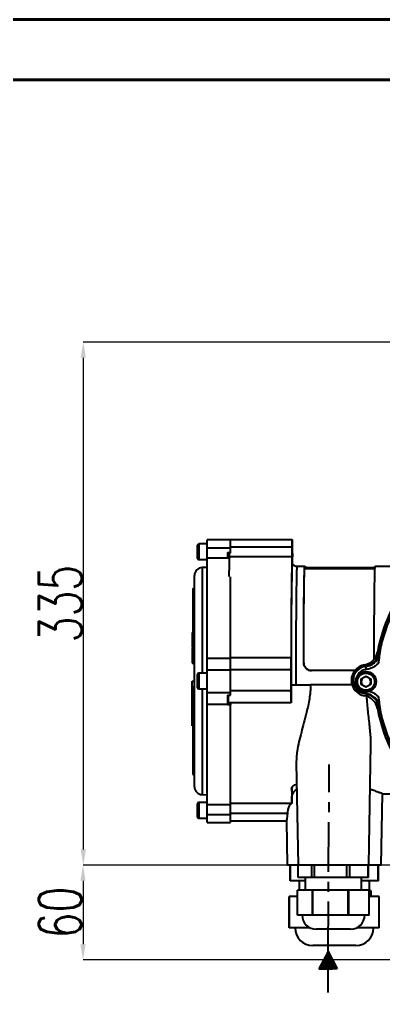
# Model space of a CAD drawing. Header units: millimetres. Extents: x 1486 to 4728, y 464 to 2757.
# Drawn here: x 2154 to 2387, y 2136 to 2757 of the extents above; entities that cross this region are included whole.
import ezdxf

# ---------------------------------------------------------------- set-up
doc = ezdxf.new("R2010")
doc.units = ezdxf.units.MM
doc.linetypes.add('CENTER', pattern=[50.8, 31.75, -6.35, 6.35, -6.35])
for name, color, linetype, lineweight in [('AM_5', 3, 'Continuous', 25), ('AM_BOR', 7, 'Continuous', 50), ('粗实线', 7, 'Continuous', 40)]:
    doc.layers.add(name, color=color, linetype=linetype, lineweight=lineweight)
doc.layers.add('layer 1', color=7, linetype='Continuous')
doc.styles.add('SLDTEXTSTYLE1', font='txt.shx', dxfattribs={"width": 0.7, "bigfont": 'gbcbig.shx'})
doc.dimstyles.new('SLDDIMSTYLE12$0', dxfattribs={"dimtxt": 12, "dimasz": 10, "dimexe": 0, "dimexo": 0.0625, "dimgap": 0.875, "dimtad": 1, "dimdec": 1, "dimlfac": 1.8, "dimrnd": 1e-09, "dimzin": 12, "dimdsep": 46, "dimtxsty": 'SLDTEXTSTYLE1', "dimcen": 0.09, "dimdle": 8.16, "dimclrd": 3, "dimclre": 3, "dimadec": 0, "dimazin": 3, "dimtfac": 1, "dimtdec": 1, "dimtofl": 0, "dimtmove": 0, "dimatfit": 3, "dimfxl": 0, "dimfrac": 2, "dimtolj": 1, "dimlwd": 5, "dimlwe": 5, "dimarcsym": 0})

# ---------------------------------------------------------------- blocks, each defined once
blk = doc.blocks.new('*D51')
at = {"layer": 'AM_5', "color": 3, "lineweight": 5, "transparency": 16777216}
blk.add_line((2589.28, 2551.23), (2194.88, 2551.23), dxfattribs=at)
at = {"layer": 'AM_5', "color": 3, "linetype": 'Continuous', "lineweight": 5, "transparency": 16777216}
for p, q in [((2194.88, 2541.23), (2194.88, 2227.45)), ((2600.96, 2217.45), (2194.88, 2217.45))]:
    blk.add_line(p, q, dxfattribs=at)
at = {"layer": 'AM_5', "color": 3, "transparency": 16777216}
for points in [[(2193.22, 2541.23), (2196.55, 2541.23), (2194.88, 2551.23)], [(2193.22, 2227.45), (2196.55, 2227.45), (2194.88, 2217.45)]]:
    blk.add_solid(points, dxfattribs=at)
at = {"layer": 'Defpoints', "color": 0, "transparency": 16777216}
for p in [(2589.35, 2551.23), (2194.88, 2217.45), (2601.02, 2217.45)]:
    blk.add_point(p, dxfattribs=at)
at = {"layer": 'AM_5', "color": 0, "transparency": 16777216, "insert": (2180.3, 2384.34), "char_height": 12, "attachment_point": 5, "rotation": 90, "style": 'SLDTEXTSTYLE1'}
blk.add_mtext('\\A1;{\\H2.28571x;335}', dxfattribs=at)
blk = doc.blocks.new('*D52')
at = {"layer": 'AM_5', "color": 3, "lineweight": 5, "transparency": 16777216}
blk.add_line((2600.96, 2217.45), (2194.7, 2217.45), dxfattribs=at)
at = {"layer": 'AM_5', "color": 3, "linetype": 'Continuous', "lineweight": 5, "transparency": 16777216}
for p, q in [((2194.7, 2207.45), (2194.7, 2167.04)), ((2600.62, 2157.04), (2194.7, 2157.04))]:
    blk.add_line(p, q, dxfattribs=at)
at = {"layer": 'AM_5', "color": 3, "transparency": 16777216}
for points in [[(2193.03, 2207.45), (2196.37, 2207.45), (2194.7, 2217.45)], [(2193.03, 2167.04), (2196.37, 2167.04), (2194.7, 2157.04)]]:
    blk.add_solid(points, dxfattribs=at)
at = {"layer": 'Defpoints', "color": 0, "transparency": 16777216}
for p in [(2601.02, 2217.45), (2194.7, 2157.04), (2600.68, 2157.04)]:
    blk.add_point(p, dxfattribs=at)
at = {"layer": 'AM_5', "color": 0, "transparency": 16777216, "insert": (2180.11, 2187.24), "char_height": 12, "attachment_point": 5, "rotation": 90, "style": 'SLDTEXTSTYLE1'}
blk.add_mtext('\\A1;{\\H2.28571x;60}', dxfattribs=at)
blk = doc.blocks.new('rA3')
at = {"layer": '粗实线'}
for p, q in [((753.384, 421.26), (333.384, 421.26)), ((748.384, 416.26), (358.384, 416.26))]:
    blk.add_line(p, q, dxfattribs=at)

msp = doc.modelspace()

# ---------------------------------------------------------------- hatches: boundary and pattern name
at = {"layer": 'layer 1'}
h = msp.add_hatch(dxfattribs=at)
h.set_pattern_fill('ANSI31', color=256, scale=0.25)
h.set_pattern_definition([(45, (-5557.3589, 3495.2836), (-0.56126601, 0.56126601), [])])
h.paths.add_polyline_path([(2351.165, 2162.435), (2345.299, 2151.284), (2351.089, 2151.284), (2356.879, 2151.205)])

# ---------------------------------------------------------------- linework, layer by layer
at = {"color": 7, "linetype": 'Continuous', "lineweight": 25}
for p, q in [((2267.881, 2417.365), (2267.881, 2421.615)), ((2273.881, 2422.365), (2268.631, 2422.365)), ((2268.631, 2422.365), (2268.631, 2417.365)), ((2288.26, 2424.965), (2273.881, 2424.965)), ((2273.881, 2419.94), (2273.881, 2424.965)), ((2288.258, 2424.92), (2288.274, 2425.11)), ((2328.272, 2425.11), (2288.274, 2425.11)), ((2288.881, 2419.94), (2288.881, 2424.918)), ((2267.881, 2413.115), (2267.881, 2417.365)), ((2268.631, 2417.365), (2268.631, 2412.365)), ((2273.881, 2419.94), (2288.881, 2419.94)), ((2273.881, 2413.499), (2273.881, 2419.94)), ((2286.881, 2416.86), (2288.881, 2416.86)), ((2286.881, 2416.86), (2286.881, 2413.499)), ((2328.209, 2420.442), (2288.881, 2420.442)), ((2288.881, 2416.86), (2288.881, 2419.94)), ((2288.881, 2416.565), (2288.881, 2416.86)), ((2268.631, 2412.365), (2273.881, 2412.365)), ((2273.881, 2413.499), (2286.881, 2413.499)), ((2273.881, 2349.584), (2273.881, 2413.499)), ((2286.881, 2414.424), (2288.152, 2414.424)), ((2286.881, 2413.499), (2286.881, 2413.407)), ((2288.109, 2413.407), (2286.881, 2413.407)), ((2328.139, 2414.119), (2288.141, 2414.119)), ((2273.881, 2407.365), (2270.751, 2407.283)), ((2270.751, 2407.283), (2270.751, 2339.865)), ((2336.271, 2407.91), (2331.272, 2407.91)), ((2381.134, 2406.41), (2336.271, 2406.41)), ((2336.315, 2406.41), (2336.315, 2407.759)), ((2341.361, 2407.262), (2376.359, 2407.262)), ((2341.361, 2407.262), (2341.361, 2406.41)), ((2376.359, 2406.41), (2376.359, 2407.262)), ((2390.575, 2407.91), (2381.27, 2407.91)), ((2265.881, 2334.865), (2265.881, 2402.285)), ((2288.881, 2349.584), (2288.881, 2401.491)), ((2264.881, 2393.999), (2265.881, 2393.999)), ((2264.881, 2393.999), (2264.881, 2393.858)), ((2264.881, 2393.858), (2265.881, 2393.858)), ((2264.881, 2393.858), (2264.881, 2393.267)), ((2264.881, 2393.226), (2265.881, 2393.226)), ((2264.881, 2393.226), (2264.881, 2393.086)), ((2264.881, 2393.086), (2265.881, 2393.086)), ((2264.881, 2391.654), (2265.881, 2391.654)), ((2264.881, 2391.654), (2264.881, 2391.516)), ((2264.881, 2391.516), (2265.881, 2391.516)), ((2264.881, 2391.516), (2264.881, 2391.395)), ((2264.881, 2391.358), (2265.881, 2391.358)), ((2264.881, 2391.358), (2264.881, 2390.57)), ((2264.881, 2390.57), (2265.881, 2390.57)), ((2264.881, 2388.493), (2265.881, 2388.493)), ((2264.881, 2387.41), (2265.881, 2387.41)), ((2264.881, 2387.41), (2264.881, 2384.967)), ((2264.881, 2384.967), (2265.881, 2384.967)), ((2264.756, 2382.907), (2264.881, 2382.907)), ((2264.881, 2384.037), (2265.881, 2384.037)), ((2264.881, 2384.037), (2264.881, 2383.214)), ((2264.881, 2383.214), (2265.881, 2383.214)), ((2264.881, 2383.214), (2264.881, 2381.318)), ((2264.881, 2381.318), (2265.881, 2381.318)), ((2264.881, 2381.318), (2264.881, 2380.888)), ((2264.881, 2380.888), (2265.881, 2380.888)), ((2264.881, 2379.956), (2265.881, 2379.956)), ((2264.881, 2379.956), (2264.881, 2379.133)), ((2264.881, 2379.133), (2265.881, 2379.133)), ((2264.881, 2379.133), (2264.881, 2378.397)), ((2264.881, 2378.397), (2265.881, 2378.397)), ((2264.881, 2378.232), (2264.881, 2377.957)), ((2264.756, 2375.702), (2264.881, 2375.702)), ((2264.881, 2376.07), (2265.881, 2376.07)), ((2264.881, 2376.035), (2264.881, 2375.99)), ((2264.881, 2375.99), (2265.881, 2375.99)), ((2264.881, 2375.795), (2265.881, 2375.795)), ((2264.881, 2374.83), (2265.881, 2374.83)), ((2264.881, 2374.461), (2265.881, 2374.461)), ((2264.881, 2374.39), (2264.881, 2374.345)), ((2264.881, 2373.147), (2265.881, 2373.147)), ((2264.881, 2373.135), (2264.881, 2372.304)), ((2264.881, 2372.224), (2265.881, 2372.224)), ((2264.381, 2365.823), (2264.881, 2365.823)), ((2264.381, 2365.823), (2264.381, 2365.354)), ((2264.881, 2371.07), (2265.881, 2371.07)), ((2264.881, 2370.971), (2265.881, 2370.971)), ((2264.881, 2370.796), (2264.881, 2369.798)), ((2264.881, 2369.798), (2265.881, 2369.798)), ((2264.881, 2368.656), (2265.881, 2368.656)), ((2264.881, 2368.656), (2264.881, 2368.116)), ((2264.881, 2368.116), (2265.881, 2368.116)), ((2264.881, 2368.081), (2264.881, 2367.987)), ((2264.881, 2367.987), (2265.881, 2367.987)), ((2264.881, 2367.987), (2264.881, 2367.447)), ((2264.881, 2367.447), (2265.881, 2367.447)), ((2264.881, 2365.995), (2265.881, 2365.995)), ((2264.881, 2365.995), (2264.881, 2365.485)), ((2264.881, 2365.485), (2265.881, 2365.485)), ((2264.381, 2365.354), (2264.881, 2365.354)), ((2264.381, 2365.354), (2264.381, 2365.045)), ((2264.381, 2365.045), (2264.881, 2365.045)), ((2264.381, 2365.045), (2264.381, 2365.043)), ((2264.381, 2365.043), (2264.881, 2365.043)), ((2264.381, 2365.043), (2264.381, 2364.097)), ((2264.381, 2364.097), (2264.881, 2364.097)), ((2264.381, 2364.097), (2264.381, 2361.653)), ((2264.381, 2361.653), (2265.881, 2361.653)), ((2264.381, 2361.653), (2264.381, 2360.549)), ((2264.381, 2360.549), (2265.881, 2360.549)), ((2264.881, 2364.771), (2265.881, 2364.771)), ((2264.881, 2364.771), (2264.881, 2363.81)), ((2264.881, 2363.81), (2265.881, 2363.81)), ((2264.881, 2362.697), (2265.881, 2362.697)), ((2264.881, 2362.697), (2264.881, 2362.127)), ((2264.881, 2362.127), (2265.881, 2362.127)), ((2264.381, 2359.134), (2265.881, 2359.134)), ((2264.381, 2359.134), (2264.381, 2358.833)), ((2264.381, 2358.833), (2265.881, 2358.833)), ((2264.381, 2358.285), (2265.881, 2358.285)), ((2264.381, 2358.285), (2264.381, 2357.739)), ((2264.381, 2357.739), (2265.881, 2357.739)), ((2264.381, 2357.739), (2264.381, 2356.713)), ((2264.381, 2356.713), (2265.881, 2356.713)), ((2264.381, 2356.595), (2265.881, 2356.595)), ((2264.381, 2356.368), (2265.881, 2356.368)), ((2264.381, 2356.329), (2265.881, 2356.329)), ((2264.381, 2356.018), (2264.381, 2355.866)), ((2264.381, 2355.866), (2265.881, 2355.866)), ((2264.381, 2355.866), (2264.381, 2355.658)), ((2264.381, 2355.658), (2265.881, 2355.658)), ((2264.381, 2355.658), (2264.381, 2347.384)), ((2264.381, 2347.384), (2265.881, 2347.384)), ((2264.381, 2346.905), (2264.381, 2346.412)), ((2264.381, 2346.905), (2265.881, 2346.905)), ((2273.881, 2349.584), (2288.881, 2349.584)), ((2273.881, 2342.015), (2273.881, 2349.584)), ((2327.543, 2349.723), (2288.881, 2349.723)), ((2288.881, 2342.015), (2288.881, 2349.584)), ((2383.584, 2352.614), (2384.101, 2352.494)), ((2264.381, 2346.412), (2265.881, 2346.412)), ((2273.881, 2342.015), (2288.881, 2342.015)), ((2273.881, 2327.714), (2273.881, 2342.015)), ((2327.485, 2342.15), (2288.881, 2342.15)), ((2288.881, 2327.714), (2288.881, 2342.015)), ((2335.609, 2346.577), (2335.623, 2346.577)), ((2368.202, 2341.577), (2340.603, 2341.577)), ((2374.933, 2344.411), (2375.183, 2344.262)), ((2375.183, 2344.262), (2375.371, 2342.272)), ((2264.381, 2334.865), (2265.881, 2334.865)), ((2264.381, 2306.404), (2264.381, 2334.865)), ((2265.881, 2267.445), (2265.881, 2334.865)), ((2267.881, 2330.615), (2267.881, 2339.115)), ((2273.881, 2339.865), (2268.631, 2339.865)), ((2268.631, 2339.865), (2268.631, 2329.865)), ((2372.374, 2336.244), (2375.374, 2337.976)), ((2372.374, 2332.78), (2372.374, 2336.244)), ((2375.374, 2337.976), (2378.374, 2336.244)), ((2378.374, 2336.244), (2378.374, 2332.78)), ((2265.881, 2331.064), (2264.756, 2331.064)), ((2264.881, 2330.986), (2265.881, 2330.986)), ((2268.631, 2329.865), (2273.881, 2329.865)), ((2270.751, 2329.865), (2270.751, 2262.447)), ((2327.485, 2328.67), (2288.881, 2328.67)), ((2327.532, 2332.41), (2340.058, 2332.41)), ((2366.531, 2332.41), (2340.058, 2332.41)), ((2375.374, 2331.048), (2372.374, 2332.78)), ((2378.374, 2332.78), (2375.374, 2331.048)), ((2264.881, 2326.695), (2265.881, 2326.695)), ((2264.881, 2326.695), (2264.881, 2324.921)), ((2264.881, 2324.921), (2265.881, 2324.921)), ((2264.881, 2324.921), (2264.881, 2324.396)), ((2264.881, 2324.396), (2265.881, 2324.396)), ((2264.881, 2324.396), (2264.881, 2324.166)), ((2264.881, 2324.166), (2265.881, 2324.166)), ((2264.881, 2324.166), (2264.881, 2323.993)), ((2264.881, 2323.993), (2265.881, 2323.993)), ((2264.881, 2323.993), (2264.881, 2323.763)), ((2264.881, 2323.763), (2264.881, 2318.544)), ((2264.881, 2323.763), (2265.881, 2323.763)), ((2273.881, 2327.714), (2288.881, 2327.714)), ((2273.881, 2320.146), (2273.881, 2327.714)), ((2286.881, 2325.933), (2288.881, 2325.933)), ((2286.881, 2325.933), (2286.881, 2320.146)), ((2286.881, 2325.781), (2287.525, 2325.781)), ((2286.881, 2322.989), (2287.54, 2322.989)), ((2288.881, 2325.933), (2288.881, 2327.714)), ((2374.933, 2326.76), (2375.183, 2326.909)), ((2375.287, 2328.013), (2375.183, 2326.909)), ((2264.881, 2318.544), (2265.881, 2318.544)), ((2264.881, 2318.544), (2264.881, 2317.625)), ((2264.881, 2317.625), (2265.881, 2317.625)), ((2264.881, 2317.625), (2264.881, 2317.286)), ((2264.881, 2317.286), (2264.881, 2311.968)), ((2264.881, 2317.286), (2265.881, 2317.286)), ((2273.881, 2320.146), (2286.881, 2320.146)), ((2273.881, 2256.231), (2273.881, 2320.146)), ((2286.881, 2320.146), (2286.881, 2319.662)), ((2288.881, 2319.662), (2286.881, 2319.662)), ((2327.543, 2321.098), (2287.545, 2321.098)), ((2287.546, 2320.608), (2287.545, 2321.098)), ((2288.881, 2320.595), (2288.881, 2319.662)), ((2288.881, 2256.231), (2288.881, 2319.662)), ((2384.101, 2318.677), (2383.584, 2318.558)), ((2264.881, 2311.968), (2265.881, 2311.968)), ((2264.881, 2311.968), (2264.881, 2309.006)), ((2264.381, 2306.404), (2264.881, 2306.404)), ((2264.881, 2308.775), (2264.756, 2308.775)), ((2264.881, 2304.106), (2264.756, 2304.106)), ((2264.881, 2309.006), (2264.881, 2307.919)), ((2264.881, 2309.006), (2265.881, 2309.006)), ((2264.881, 2307.919), (2265.881, 2307.919)), ((2264.881, 2307.919), (2264.881, 2307.358)), ((2264.881, 2307.358), (2265.881, 2307.358)), ((2264.881, 2307.358), (2264.881, 2304.86)), ((2264.881, 2304.86), (2265.881, 2304.86)), ((2264.881, 2304.86), (2264.881, 2304.106)), ((2264.881, 2304.106), (2265.881, 2304.106)), ((2264.756, 2302.321), (2264.881, 2302.321)), ((2264.756, 2301.465), (2265.881, 2301.465)), ((2264.881, 2302.597), (2265.881, 2302.597)), ((2264.881, 2300.576), (2265.881, 2300.576)), ((2264.881, 2300.576), (2264.881, 2299.57)), ((2264.881, 2299.57), (2265.881, 2299.57)), ((2264.881, 2299.57), (2264.881, 2298.588)), ((2264.881, 2298.588), (2265.881, 2298.588)), ((2264.881, 2298.588), (2264.881, 2298.512)), ((2264.881, 2298.512), (2265.881, 2298.512)), ((2264.881, 2298.512), (2264.881, 2296.05)), ((2264.881, 2296.352), (2264.756, 2296.352)), ((2264.881, 2296.05), (2265.881, 2296.05)), ((2264.881, 2296.05), (2264.881, 2295.108)), ((2264.881, 2295.108), (2265.881, 2295.108)), ((2264.881, 2295.108), (2264.881, 2294.951)), ((2264.881, 2294.951), (2265.881, 2294.951)), ((2264.881, 2294.951), (2264.881, 2294.237)), ((2264.881, 2294.237), (2265.881, 2294.237)), ((2264.881, 2294.237), (2264.881, 2290.477)), ((2377.151, 2217.41), (2378.495, 2294.406)), ((2264.756, 2287.944), (2264.881, 2287.944)), ((2264.756, 2287.078), (2264.881, 2287.078)), ((2264.881, 2290.477), (2265.881, 2290.477)), ((2264.881, 2290.477), (2264.881, 2289.533)), ((2264.881, 2289.533), (2265.881, 2289.533)), ((2264.881, 2289.533), (2264.881, 2288.72)), ((2264.881, 2288.72), (2265.881, 2288.72)), ((2264.881, 2288.72), (2264.881, 2286.902)), ((2264.881, 2286.902), (2265.881, 2286.902)), ((2264.881, 2286.902), (2264.881, 2286.155)), ((2264.881, 2286.155), (2265.881, 2286.155)), ((2264.881, 2286.155), (2264.881, 2285.515)), ((2264.881, 2285.515), (2264.881, 2282.702)), ((2264.881, 2285.515), (2265.881, 2285.515)), ((2264.881, 2282.702), (2265.881, 2282.702)), ((2264.881, 2282.702), (2264.881, 2281.911)), ((2264.881, 2281.911), (2265.881, 2281.911)), ((2264.881, 2281.911), (2264.881, 2280.215)), ((2264.881, 2280.215), (2265.881, 2280.215)), ((2264.881, 2280.215), (2264.881, 2279.272)), ((2264.881, 2279.272), (2265.881, 2279.272)), ((2264.881, 2279.272), (2264.881, 2277.547)), ((2330.885, 2282.755), (2332.025, 2217.41)), ((2264.881, 2277.547), (2265.881, 2277.547)), ((2264.881, 2277.547), (2264.881, 2277.171)), ((2264.881, 2277.171), (2265.881, 2277.171)), ((2264.881, 2277.171), (2264.881, 2276.011)), ((2264.881, 2276.011), (2265.881, 2276.011)), ((2264.881, 2276.011), (2264.881, 2275.591)), ((2264.881, 2275.591), (2265.881, 2275.591)), ((2264.881, 2275.591), (2264.881, 2275.466)), ((2264.881, 2275.466), (2265.881, 2275.466)), ((2264.881, 2275.466), (2264.881, 2275.204)), ((2264.881, 2275.204), (2265.881, 2275.204)), ((2270.751, 2262.447), (2273.881, 2262.365)), ((2385.143, 2217.41), (2385.938, 2262.913)), ((2385.936, 2262.91), (2390.575, 2262.91)), ((2267.881, 2248.115), (2267.881, 2256.615)), ((2273.881, 2257.365), (2268.631, 2257.365)), ((2268.631, 2257.365), (2268.631, 2247.365)), ((2273.881, 2256.231), (2288.881, 2256.231)), ((2273.881, 2249.79), (2273.881, 2256.231)), ((2327.868, 2256.701), (2288.881, 2256.701)), ((2288.881, 2249.79), (2288.881, 2256.231)), ((2273.881, 2249.79), (2288.881, 2249.79)), ((2273.881, 2244.765), (2273.881, 2249.79)), ((2325.259, 2250.378), (2288.881, 2250.378)), ((2288.881, 2244.765), (2288.881, 2249.79)), ((2268.631, 2247.365), (2273.881, 2247.365)), ((2273.881, 2244.765), (2288.881, 2244.765)), ((2288.881, 2245.71), (2324.651, 2245.71)), ((2324.649, 2245.738), (2325.143, 2217.41)), ((2332.025, 2217.41), (2325.143, 2217.41)), ((2327.018, 2217.366), (2327.018, 2207.366)), ((2327.05, 2217.366), (2327.018, 2217.366)), ((2327.05, 2207.366), (2327.05, 2217.366)), ((2332.108, 2217.366), (2327.05, 2217.366)), ((2377.151, 2217.41), (2332.025, 2217.41)), ((2332.108, 2209.551), (2332.108, 2217.41)), ((2340.779, 2209.551), (2340.779, 2217.41)), ((2342.534, 2209.551), (2342.534, 2217.41)), ((2363.068, 2209.551), (2363.068, 2217.41)), ((2365.015, 2209.551), (2365.015, 2217.41)), ((2376.877, 2209.551), (2376.877, 2217.41)), ((2377.068, 2209.551), (2377.068, 2217.41)), ((2383.236, 2217.366), (2377.068, 2217.366)), ((2385.143, 2217.41), (2377.151, 2217.41)), ((2383.236, 2207.366), (2383.236, 2217.366)), ((2383.268, 2217.366), (2383.236, 2217.366)), ((2383.268, 2207.366), (2383.268, 2217.366)), ((2327.05, 2207.366), (2327.018, 2207.366)), ((2336.588, 2207.366), (2327.05, 2207.366)), ((2340.779, 2209.551), (2332.108, 2209.551)), ((2332.643, 2207.366), (2332.643, 2201.551)), ((2336.588, 2209.551), (2336.588, 2201.551)), ((2342.534, 2209.551), (2340.779, 2209.551)), ((2363.068, 2209.551), (2342.534, 2209.551)), ((2365.015, 2209.551), (2363.068, 2209.551)), ((2376.877, 2209.551), (2365.015, 2209.551)), ((2372.588, 2201.551), (2372.588, 2209.551)), ((2383.236, 2207.366), (2372.588, 2207.366)), ((2377.068, 2209.551), (2376.877, 2209.551)), ((2377.643, 2197.366), (2377.643, 2207.366)), ((2383.268, 2207.366), (2383.236, 2207.366)), ((2331.666, 2185.551), (2331.666, 2201.551)), ((2341.221, 2201.551), (2331.666, 2201.551)), ((2341.221, 2185.551), (2341.221, 2201.551)), ((2341.489, 2201.551), (2341.221, 2201.551)), ((2341.489, 2185.551), (2341.489, 2201.551)), ((2364.113, 2201.551), (2341.489, 2201.551)), ((2364.113, 2185.551), (2364.113, 2201.551)), ((2364.411, 2201.551), (2364.113, 2201.551)), ((2364.411, 2185.551), (2364.411, 2201.551)), ((2377.481, 2201.551), (2364.411, 2201.551)), ((2377.481, 2185.551), (2377.481, 2201.551)), ((2377.51, 2201.551), (2377.481, 2201.551)), ((2377.51, 2185.551), (2377.51, 2201.551)), ((2378.697, 2201.005), (2377.643, 2201.005)), ((2378.697, 2197.366), (2378.697, 2201.005)), ((2378.697, 2201.005), (2378.699, 2201.005)), ((2378.698, 2197.366), (2378.698, 2201.005)), ((2326.393, 2197.366), (2326.393, 2177.366)), ((2326.394, 2197.366), (2326.393, 2197.366)), ((2326.394, 2177.366), (2326.394, 2197.366)), ((2331.666, 2197.366), (2326.394, 2197.366)), ((2383.893, 2197.366), (2377.51, 2197.366)), ((2383.893, 2177.366), (2383.893, 2197.366)), ((2383.893, 2177.366), (2383.893, 2197.366)), ((2383.893, 2197.366), (2383.893, 2197.366)), ((2336.443, 2185.551), (2331.666, 2185.551)), ((2341.221, 2185.551), (2336.443, 2185.551)), ((2341.489, 2185.551), (2341.221, 2185.551)), ((2352.801, 2185.551), (2341.489, 2185.551)), ((2364.113, 2185.551), (2352.801, 2185.551)), ((2364.411, 2185.551), (2364.113, 2185.551)), ((2370.946, 2185.551), (2364.411, 2185.551)), ((2377.481, 2185.551), (2370.946, 2185.551)), ((2377.51, 2185.551), (2377.481, 2185.551)), ((2326.394, 2177.366), (2326.393, 2177.366)), ((2333.494, 2177.366), (2326.394, 2177.366)), ((2339.846, 2177.366), (2333.494, 2177.366)), ((2365.588, 2176.551), (2343.588, 2176.551)), ((2369.343, 2177.366), (2369.331, 2177.366)), ((2369.343, 2177.366), (2369.343, 2177.372)), ((2369.698, 2177.366), (2369.343, 2177.366)), ((2369.698, 2177.366), (2369.698, 2177.544)), ((2376.795, 2177.366), (2369.698, 2177.366)), ((2383.893, 2177.366), (2376.795, 2177.366)), ((2383.893, 2177.366), (2383.893, 2177.366)), ((2368.893, 2166.116), (2341.393, 2166.116))]:
    msp.add_line(p, q, dxfattribs=at)
at = {"color": 7, "linetype": 'Continuous', "lineweight": 25, "flags": 128}
for points in [[(2328.209, 2420.442), (2328.217, 2421.985), (2328.228, 2423.29), (2328.241, 2424.281), (2328.256, 2424.9), (2328.272, 2425.11), (2328.288, 2424.9), (2328.303, 2424.281), (2328.316, 2423.29), (2328.327, 2421.985), (2328.334, 2420.442)], [(2328.204, 2410.555), (2328.206, 2410.577), (2328.254, 2410.886), (2328.302, 2410.838), (2328.312, 2410.782)], [(2331.272, 2407.91), (2331.227, 2407.748), (2331.18, 2407.23), (2331.134, 2406.357), (2331.088, 2405.134), (2331.043, 2403.568), (2330.999, 2401.665), (2330.957, 2399.436), (2330.916, 2396.891), (2330.877, 2394.043), (2330.84, 2390.905), (2330.805, 2387.494), (2330.772, 2383.826), (2330.742, 2379.919), (2330.714, 2375.793), (2330.69, 2371.468), (2330.668, 2366.964), (2330.649, 2362.306), (2330.633, 2357.514), (2330.62, 2352.613), (2330.61, 2347.628), (2330.604, 2342.582), (2330.601, 2337.501), (2330.601, 2332.41)], [(2335.609, 2346.577), (2335.617, 2351.596), (2335.63, 2356.534), (2335.645, 2361.368), (2335.663, 2366.072), (2335.685, 2370.625), (2335.709, 2375.002), (2335.737, 2379.182), (2335.766, 2383.145), (2335.799, 2386.871), (2335.834, 2390.341), (2335.87, 2393.538), (2335.909, 2396.446), (2335.95, 2399.051), (2335.992, 2401.339), (2336.036, 2403.3), (2336.081, 2404.924), (2336.127, 2406.202), (2336.173, 2407.128), (2336.22, 2407.698), (2336.267, 2407.909), (2336.315, 2407.759)], [(2335.623, 2346.577), (2335.631, 2351.483), (2335.644, 2356.309), (2335.659, 2361.031), (2335.677, 2365.626), (2335.698, 2370.072), (2335.722, 2374.346), (2335.749, 2378.426), (2335.778, 2382.294), (2335.81, 2385.929), (2335.844, 2389.314), (2335.88, 2392.432), (2335.918, 2395.267), (2335.958, 2397.805), (2335.999, 2400.034), (2336.042, 2401.943), (2336.086, 2403.522), (2336.131, 2404.764), (2336.176, 2405.661), (2336.222, 2406.211), (2336.268, 2406.409), (2336.271, 2406.41)], [(2380.61, 2348.846), (2380.616, 2351.596), (2380.628, 2356.534), (2380.643, 2361.368), (2380.662, 2366.072), (2380.683, 2370.625), (2380.707, 2375.002), (2380.735, 2379.182), (2380.765, 2383.145), (2380.797, 2386.871), (2380.832, 2390.341), (2380.869, 2393.538), (2380.907, 2396.446), (2380.948, 2399.051), (2380.99, 2401.339), (2381.034, 2403.3), (2381.079, 2404.924), (2381.125, 2406.202), (2381.171, 2407.128), (2381.218, 2407.698), (2381.266, 2407.909), (2381.27, 2407.91)], [(2327.532, 2332.41), (2327.533, 2330.988), (2327.533, 2329.567), (2327.535, 2328.148), (2327.536, 2326.732), (2327.537, 2325.318), (2327.539, 2323.907), (2327.541, 2322.5), (2327.543, 2321.098)], [(2328.135, 2256.794), (2328.134, 2259.38), (2328.133, 2261.412)]]:
    msp.add_lwpolyline(points, dxfattribs=at)
at = {"color": 7, "linetype": 'Continuous', "lineweight": 25}
for radius in [6.5, 5.5]:
    msp.add_circle((2375.374, 2334.512), radius, dxfattribs=at)
for centre, radius, start, end in [((2481.047, 2335.413), 99.998, 100.32817, 169.674284), ((2268.631, 2421.615), 0.75, 90, 180), ((2189.011, 2417.197), 99.178, 358.221739, 359.633314), ((2087.36, 2419.95), 240.85, 358.612873, 0.117045), ((2569.184, 2419.95), 240.85, 179.882955, 181.387127), ((2268.631, 2413.115), 0.75, 180, 270), ((2718.536, 2398.139), 430.692, 177.873674, 179.522256), ((4954.797, 2350.288), 2627.284, 178.685579, 180.389885), ((4840.957, 2358.664), 2513.429, 178.735735, 180.203816), ((2151.023, 2406.219), 177.557, 1.173267, 2.550203), ((2270.881, 2402.285), 5, 91.5, 180), ((2372.83, 2355.129), 10, 279.269962, 349.674309), ((1894.335, 2349.284), 433.209, 359.056516, 0.058069), ((2787.706, 2335.41), 460.27, 179.160928, 180.839072), ((2376.049, 2335.41), 9.98, 99.270739, 260.729261), ((2376.004, 2335.586), 8.715, 95.402456, 264.597544), ((2268.631, 2339.115), 0.75, 90, 180), ((2375.374, 2334.512), 3, 120, 180), ((2375.374, 2334.512), 3, 180, 240), ((2375.374, 2334.512), 3, 60, 120), ((2375.374, 2334.512), 3, 0, 60), ((2375.374, 2334.512), 3, 300, 0), ((2268.631, 2330.615), 0.75, 180, 270), ((1894.335, 2321.537), 433.209, 359.941931, 0.943484), ((2375.374, 2334.512), 3, 240, 300), ((1550.513, 2320.204), 737.032, 0.069476, 0.445347), ((2372.83, 2315.691), 10, 10.325691, 80.730038), ((2481.047, 2335.408), 99.998, 190.325716, 259.67183), ((2270.881, 2267.445), 5, 180, 268.5), ((2675.406, 2270.15), 347.528, 180.648719, 182.20235), ((2557.363, 2270.553), 229.412, 181.050926, 182.283586), ((2624.078, 2274.886), 293.134, 181.171064, 181.817395), ((2268.631, 2256.615), 0.75, 90, 180), ((2268.631, 2248.115), 0.75, 180, 270), ((2343.588, 2185.551), 9, 180, 270), ((2365.588, 2185.551), 9, 270, 0), ((2341.393, 2177.366), 11.25, 180, 270), ((2368.893, 2177.366), 11.25, 270, 0)]:
    msp.add_arc(centre, radius, start, end, dxfattribs=at)
for points in [[(2383.33, 2346.375), (2383.854, 2350.027), (2384.902, 2357.33), (2388.022, 2367.973), (2392.23, 2378.216), (2397.585, 2387.917), (2403.99, 2396.956), (2411.371, 2405.218), (2419.633, 2412.6), (2428.672, 2419.004), (2438.373, 2424.36), (2448.616, 2428.568), (2459.259, 2431.687), (2466.562, 2432.735), (2470.214, 2433.259)], [(2383.584, 2352.614), (2384.172, 2355.528), (2385.347, 2361.355), (2388.1, 2369.85), (2391.547, 2378.078), (2395.748, 2385.95), (2400.593, 2393.45), (2404.367, 2398.043), (2406.254, 2400.34)], [(2367.113, 2335.586), (2367.227, 2336.661), (2367.454, 2338.812), (2369.218, 2341.598), (2371.771, 2343.685), (2373.879, 2344.169), (2374.933, 2344.411)], [(2374.933, 2326.76), (2373.879, 2327.002), (2371.771, 2327.487), (2369.218, 2329.573), (2367.454, 2332.36), (2367.227, 2334.51), (2367.113, 2335.586)], [(2470.214, 2237.912), (2466.562, 2238.436), (2459.259, 2239.484), (2448.616, 2242.604), (2438.373, 2246.812), (2428.672, 2252.167), (2419.633, 2258.572), (2411.371, 2265.953), (2403.99, 2274.215), (2397.585, 2283.254), (2392.23, 2292.955), (2388.022, 2303.198), (2384.902, 2313.841), (2383.854, 2321.145), (2383.33, 2324.796)], [(2406.254, 2270.832), (2404.367, 2273.128), (2400.593, 2277.721), (2395.748, 2285.222), (2391.547, 2293.093), (2388.1, 2301.322), (2385.347, 2309.816), (2384.172, 2315.644), (2383.584, 2318.558)]]:
    msp.add_open_spline(points, degree=3, dxfattribs=at)
for points, knots in [([(2331.264, 2407.942), (2331.16, 2407.934), (2330.752, 2407.9), (2330.096, 2408.117), (2329.421, 2408.513), (2328.949, 2408.985), (2328.648, 2409.44), (2328.482, 2409.811), (2328.399, 2410.074), (2328.36, 2410.245), (2328.354, 2410.283), (2328.351, 2410.304)], [0, 0, 0, 0, 0.0474745, 0.1861905, 0.3044679, 0.409811, 0.5056994, 0.5992557, 0.704506, 0.8379016, 1, 1, 1, 1]), ([(2336.315, 2407.759), (2336.376, 2407.719), (2336.497, 2407.638), (2337.376, 2407.486), (2338.661, 2407.352), (2340.073, 2407.273), (2340.998, 2407.265), (2341.361, 2407.262)], [0, 0, 0, 0, 0.2153056, 0.4305877, 0.6463333, 0.8614906, 1, 1, 1, 1]), ([(2376.359, 2407.262), (2376.918, 2407.269), (2378.034, 2407.284), (2379.518, 2407.394), (2380.639, 2407.536), (2381.236, 2407.668), (2381.291, 2407.733), (2381.313, 2407.759)], [0, 0, 0, 0, 0.2129679, 0.4258966, 0.639898, 0.8553588, 1, 1, 1, 1]), ([(2264.881, 2393.086), (2264.881, 2392.82), (2264.881, 2392.345), (2264.881, 2391.866), (2264.881, 2391.654)], [0, 0, 0, 0, 0.5599857, 1, 1, 1, 1]), ([(2264.881, 2391.516), (2264.881, 2391.481), (2264.881, 2391.417), (2264.881, 2391.376), (2264.881, 2391.358)], [0, 0, 0, 0, 0.55998218, 1, 1, 1, 1]), ([(2264.881, 2390.655), (2264.881, 2390.224), (2264.881, 2389.386), (2264.881, 2388.764), (2264.881, 2388.461)], [0, 0, 0, 0, 0.5132266, 1, 1, 1, 1]), ([(2264.881, 2388.493), (2264.881, 2388.286), (2264.881, 2387.917), (2264.881, 2387.565), (2264.881, 2387.41)], [0, 0, 0, 0, 0.5600034, 1, 1, 1, 1]), ([(2264.881, 2384.967), (2264.881, 2384.788), (2264.881, 2384.468), (2264.881, 2384.168), (2264.881, 2384.037)], [0, 0, 0, 0, 0.5599966, 1, 1, 1, 1]), ([(2264.881, 2380.888), (2264.881, 2380.709), (2264.881, 2380.389), (2264.881, 2380.088), (2264.881, 2379.956)], [0, 0, 0, 0, 0.5599959, 1, 1, 1, 1]), ([(2264.881, 2378.397), (2264.881, 2377.965), (2264.881, 2377.194), (2264.881, 2376.413), (2264.881, 2376.07)], [0, 0, 0, 0, 0.55999742, 1, 1, 1, 1]), ([(2264.881, 2375.795), (2264.881, 2375.519), (2264.881, 2375.217), (2264.881, 2374.925), (2264.881, 2374.9)], [0, 0, 0, 0, 0.9148031, 1, 1, 1, 1]), ([(2264.881, 2374.83), (2264.881, 2374.755), (2264.881, 2374.622), (2264.881, 2374.51), (2264.881, 2374.461)], [0, 0, 0, 0, 0.5600131, 1, 1, 1, 1]), ([(2264.881, 2374.461), (2264.881, 2374.215), (2264.881, 2373.776), (2264.881, 2373.339), (2264.881, 2373.147)], [0, 0, 0, 0, 0.56000068, 1, 1, 1, 1]), ([(2264.881, 2372.224), (2264.881, 2372.001), (2264.881, 2371.602), (2264.881, 2371.232), (2264.881, 2371.07)], [0, 0, 0, 0, 0.5596888, 1, 1, 1, 1]), ([(2264.881, 2369.798), (2264.881, 2369.581), (2264.881, 2369.193), (2264.881, 2368.82), (2264.881, 2368.656)], [0, 0, 0, 0, 0.5599848, 1, 1, 1, 1]), ([(2264.881, 2367.447), (2264.881, 2367.179), (2264.881, 2366.689), (2264.881, 2366.211), (2264.881, 2365.995)], [0, 0, 0, 0, 0.5459318, 1, 1, 1, 1]), ([(2264.381, 2360.549), (2264.381, 2360.127), (2264.381, 2359.373), (2264.381, 2359.207), (2264.381, 2359.134)], [0, 0, 0, 0, 0.5581866, 1, 1, 1, 1]), ([(2264.881, 2365.453), (2264.881, 2365.365), (2264.881, 2365.143), (2264.881, 2364.911), (2264.881, 2364.771)], [0, 0, 0, 0, 0.4010952, 1, 1, 1, 1]), ([(2264.881, 2363.81), (2264.881, 2363.592), (2264.881, 2363.203), (2264.881, 2362.852), (2264.881, 2362.697)], [0, 0, 0, 0, 0.56003177, 1, 1, 1, 1]), ([(2264.381, 2358.833), (2264.381, 2358.788), (2264.381, 2358.725), (2264.381, 2358.491), (2264.381, 2358.353), (2264.381, 2358.285)], [0, 0, 0, 0, 0.559369, 0.7797892, 1, 1, 1, 1]), ([(2264.381, 2356.713), (2264.381, 2356.706), (2264.381, 2356.694), (2264.381, 2356.625), (2264.381, 2356.595)], [0, 0, 0, 0, 0.5599418, 1, 1, 1, 1]), ([(2264.381, 2347.384), (2264.381, 2347.268), (2264.381, 2347.107), (2264.381, 2346.938), (2264.381, 2346.916), (2264.381, 2346.905)], [0, 0, 0, 0, 0.5604886, 0.7801175, 1, 1, 1, 1]), ([(2374.933, 2344.411), (2375.979, 2344.638), (2378.067, 2345.09), (2380.716, 2346.969), (2382.737, 2349.514), (2383.301, 2351.579), (2383.584, 2352.614)], [0, 0, 0, 0, 0.2500652, 0.4994456, 0.7493864, 1, 1, 1, 1]), ([(2375.183, 2344.262), (2375.824, 2344.359), (2377.047, 2344.543), (2378.527, 2345.145), (2379.616, 2345.761), (2380.382, 2346.303), (2381.669, 2347.398), (2383.249, 2349.356), (2383.821, 2351.463), (2384.101, 2352.494)], [0, 0, 0, 0, 0.1490594, 0.2844868, 0.3652537, 0.4374076, 0.5004523, 0.7554677, 1, 1, 1, 1]), ([(2384.101, 2352.494), (2383.964, 2351.523), (2383.691, 2349.59), (2383.45, 2347.443), (2383.33, 2346.375)], [0, 0, 0, 0, 0.5024427, 1, 1, 1, 1]), ([(2340.603, 2341.577), (2340.043, 2341.632), (2338.922, 2341.742), (2337.429, 2342.598), (2336.302, 2343.856), (2335.695, 2345.263), (2335.634, 2346.197), (2335.609, 2346.577)], [0, 0, 0, 0, 0.2131127, 0.4262212, 0.6394652, 0.8533812, 1, 1, 1, 1]), ([(2335.623, 2346.577), (2335.677, 2346.014), (2335.786, 2344.887), (2336.654, 2343.381), (2337.931, 2342.251), (2339.334, 2341.66), (2340.255, 2341.6), (2340.617, 2341.577)], [0, 0, 0, 0, 0.2166735, 0.4334219, 0.6484226, 0.8620356, 1, 1, 1, 1]), ([(2375.371, 2342.272), (2374.582, 2342.115), (2372.946, 2341.79), (2370.967, 2340.193), (2369.815, 2338.647), (2369.662, 2337.68), (2369.642, 2337.556)], [0, 0, 0, 0, 0.3027449, 0.6273546, 0.9519642, 1, 1, 1, 1]), ([(2383.33, 2346.375), (2382.796, 2345.823), (2381.731, 2344.721), (2379.774, 2343.502), (2377.646, 2342.615), (2376.131, 2342.386), (2375.371, 2342.272)], [0, 0, 0, 0, 0.250755, 0.4999887, 0.7492331, 1, 1, 1, 1]), ([(2264.881, 2330.986), (2264.881, 2330.922), (2264.881, 2330.795), (2264.881, 2330.366), (2264.881, 2329.508), (2264.881, 2328.173), (2264.881, 2327.188), (2264.881, 2326.695)], [0, 0, 0, 0, 0.18736448, 0.37442493, 0.56063137, 0.77992698, 1, 1, 1, 1]), ([(2340.058, 2332.41), (2339.991, 2330.926), (2339.858, 2327.957), (2339.261, 2323.524), (2338.438, 2319.128), (2337.265, 2314.05), (2335.771, 2308.382), (2334.068, 2302.129), (2332.531, 2296.012), (2331.493, 2290.705), (2330.931, 2286.284), (2330.909, 2283.906), (2330.898, 2282.755)], [0, 0, 0, 0, 0.0805066, 0.1610356, 0.2436293, 0.326242, 0.4506218, 0.5750041, 0.7030896, 0.8311062, 0.9182791, 1, 1, 1, 1]), ([(2377.652, 2328.455), (2378.361, 2328.201), (2379.789, 2327.69), (2381.73, 2326.444), (2382.795, 2325.347), (2383.33, 2324.796)], [0, 0, 0, 0, 0.3300361, 0.6639988, 1, 1, 1, 1]), ([(2383.584, 2318.558), (2383.303, 2319.59), (2382.741, 2321.652), (2380.723, 2324.196), (2378.073, 2326.078), (2375.981, 2326.532), (2374.933, 2326.76)], [0, 0, 0, 0, 0.2500466, 0.4994486, 0.7493959, 1, 1, 1, 1]), ([(2384.101, 2318.677), (2383.826, 2319.711), (2383.455, 2321.104), (2382.5, 2322.638), (2381.822, 2323.519), (2381.007, 2324.357), (2379.988, 2325.183), (2378.677, 2325.966), (2377.047, 2326.628), (2375.824, 2326.813), (2375.183, 2326.909)], [0, 0, 0, 0, 0.2442906, 0.329037, 0.4144904, 0.500125, 0.5979935, 0.7157717, 0.8510735, 1, 1, 1, 1]), ([(2378.483, 2294.406), (2378.488, 2294.507), (2378.573, 2295.978), (2378.411, 2299.016), (2378.083, 2303.532), (2377.569, 2308.261), (2377.01, 2313.039), (2376.492, 2317.813), (2376.11, 2321.774), (2375.974, 2324.198), (2375.928, 2325.019)], [0, 0, 0, 0, 0.0112716, 0.1647036, 0.3181817, 0.4755068, 0.6328433, 0.7790357, 0.9252187, 1, 1, 1, 1]), ([(2383.33, 2324.796), (2383.45, 2323.728), (2383.691, 2321.582), (2383.964, 2319.648), (2384.101, 2318.677)], [0, 0, 0, 0, 0.4975573, 1, 1, 1, 1]), ([(2264.881, 2304.123), (2264.881, 2304.038), (2264.881, 2303.784), (2264.881, 2303.24), (2264.881, 2302.841), (2264.881, 2302.597)], [0, 0, 0, 0, 0.16453162, 0.48995468, 1, 1, 1, 1]), ([(2264.881, 2302.597), (2264.881, 2302.407), (2264.881, 2302.027), (2264.881, 2301.576), (2264.881, 2301.535), (2264.881, 2301.509)], [0, 0, 0, 0, 0.271615, 0.5433293, 1, 1, 1, 1]), ([(2264.881, 2301.291), (2264.881, 2301.277), (2264.881, 2301.028), (2264.881, 2300.795), (2264.881, 2300.576)], [0, 0, 0, 0, 0.0587663, 1, 1, 1, 1]), ([(2327.9, 2266.215), (2327.962, 2266.578), (2328.086, 2267.304), (2329.159, 2268.271), (2330.223, 2268.885), (2330.937, 2268.998), (2331.005, 2269.009)], [0, 0, 0, 0, 0.3276828, 0.6557933, 0.966877, 1, 1, 1, 1]), ([(2331.091, 2265.589), (2330.527, 2265.287), (2329.559, 2264.768), (2328.712, 2263.566), (2328.307, 2262.59), (2328.153, 2261.937), (2328.138, 2261.544), (2328.133, 2261.412)], [0, 0, 0, 0, 0.408482, 0.7013153, 0.8362611, 0.9449971, 1, 1, 1, 1]), ([(2385.936, 2262.91), (2385.846, 2262.942), (2385.662, 2263.008), (2384.407, 2263.52), (2382.435, 2264.291), (2380.293, 2265.104), (2378.587, 2265.66), (2377.997, 2265.853)], [0, 0, 0, 0, 0.2173888, 0.441385, 0.6586934, 0.8817751, 1, 1, 1, 1]), ([(2327.868, 2256.701), (2327.388, 2256.42), (2326.426, 2255.858), (2325.631, 2253.72), (2325.347, 2251.679), (2325.269, 2250.521), (2325.259, 2250.378)], [0, 0, 0, 0, 0.3245448, 0.6499942, 0.9570546, 1, 1, 1, 1]), ([(2328.135, 2256.794), (2328.084, 2256.777), (2327.995, 2256.745), (2327.907, 2256.714), (2327.868, 2256.701)], [0, 0, 0, 0, 0.56, 1, 1, 1, 1]), ([(2325.259, 2250.378), (2325.196, 2249.647), (2325.07, 2248.184), (2324.807, 2246.618), (2324.662, 2245.838), (2324.656, 2245.762), (2324.654, 2245.738)], [0, 0, 0, 0, 0.2879758, 0.5758228, 0.8655334, 1, 1, 1, 1])]:
    msp.add_open_spline(points, degree=3, knots=knots, dxfattribs=at)
at = {"layer": 'layer 1', "linetype": 'CENTER'}
msp.add_line((2351.165, 2162.435), (2351.977, 2281.762), dxfattribs=at)
at = {"layer": 'layer 1'}
for p, q in [((2351.165, 2162.435), (2345.299, 2151.284)), ((2351.165, 2162.435), (2356.879, 2151.205)), ((2345.299, 2151.284), (2354.031, 2151.284)), ((2356.879, 2151.205), (2348.147, 2151.324)), ((2351.089, 2151.284), (2351.089, 2136.178))]:
    msp.add_line(p, q, dxfattribs=at)

# ---------------------------------------------------------------- block references
at = {"layer": 'AM_BOR', "xscale": 7.720839843750002, "yscale": 7.720839843750002, "zscale": 7.720839843750002}
msp.add_blockref('rA3', (-1088.43, -495.446), dxfattribs=at)

# ---------------------------------------------------------------- dimensions: what is measured, and where the dimension line sits
at = {"layer": 'AM_5'}
for base, p1, p2, text, picture, middle in [((2194.885, 2217.446), (2589.347, 2551.231), (2601.023, 2217.446), '{\\H2.28571x;335}', '*D51', (2180.295, 2384.339)), ((2194.702, 2157.043), (2601.023, 2217.446), (2600.679, 2157.043), '{\\H2.28571x;60}', '*D52', (2180.112, 2187.245))]:
    dim = msp.add_linear_dim(base=base, p1=p1, p2=p2, angle=90, text=text, dimstyle='SLDDIMSTYLE12$0', override={"dimlfac": 1}, dxfattribs=at)
    dim.commit()
    dim.dimension.update_dxf_attribs({"geometry": picture, "text_midpoint": middle})

doc.saveas('drawing.dxf')
